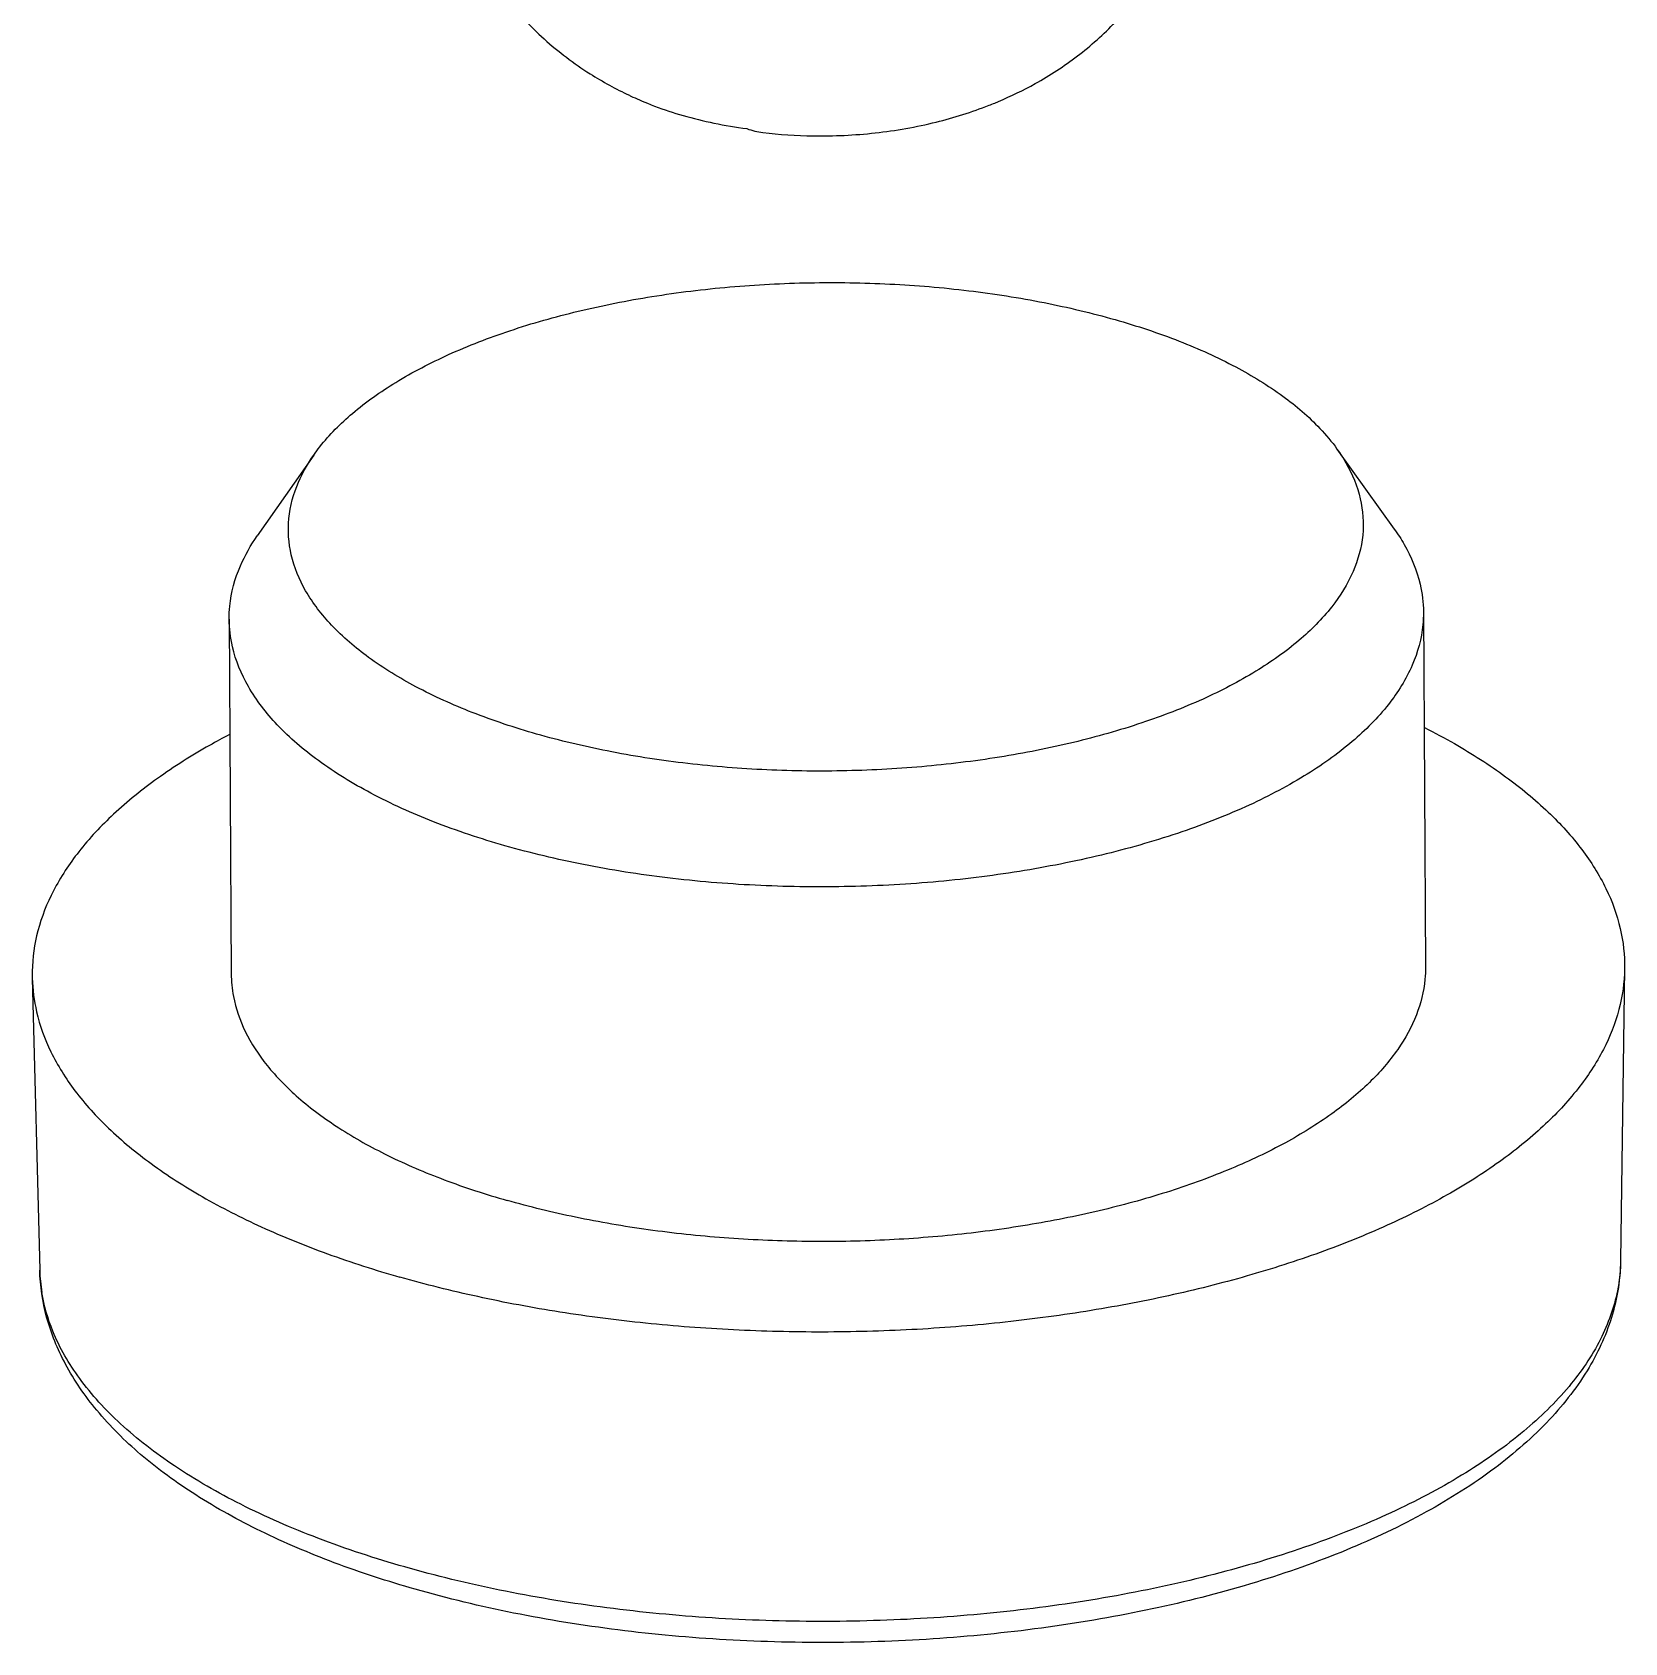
# Model space of a CAD drawing. Header units: millimetres. Extents: x 221 to 563, y 144 to 381.
# Drawn here: x 397.73 to 403.97, y 144.47 to 150.78 of the extents above; entities that cross this region are included whole.
import ezdxf

# ---------------------------------------------------------------- set-up
doc = ezdxf.new("R2010")
doc.units = ezdxf.units.MM
doc.layers.add('02___PRT_ALL_AXES', color=7, linetype='Continuous')
doc.layers.add('3_ALL_AXES', color=7, linetype='Continuous')

# ---------------------------------------------------------------- blocks, each defined once
blk = doc.blocks.new('u31')
at = {"color": 7, "linetype": 'Continuous'}
for p, q in [((-0.433, 7.5279), (-0.4137, 7.536)), ((-3.8546, 5.7592), (-4.1378, 5.3539)), ((1.2861, 5.7898), (1.5741, 5.3878))]:
    blk.add_line(p, q, dxfattribs=at)
for centre, radius, start, end in [((-1.56, 7.7086), 0.3314, 249.04003, 263.3505), ((-4.4155, 1.6856), 0.8156, 181.39837, 189.37095)]:
    blk.add_arc(centre, radius, start, end, dxfattribs=at)
for points, start_tangent, end_tangent in [([(-2.1751, 7.5253), (-2.1417, 7.5121), (-1.9993, 7.4649)], (0.925693, -0.378276), (0.96159, -0.274491)), ([(-1.9993, 7.4649), (-1.8439, 7.4271), (-1.6785, 7.3992)], (0.96159, -0.274491), (0.991119, -0.132978)), ([(-3.8546, 5.7593), (-3.8239, 5.8007), (-3.6598, 5.969), (-3.4426, 6.1246), (-3.1772, 6.2639), (-2.8694, 6.384), (-2.5262, 6.482), (-2.1551, 6.5559), (-1.7646, 6.6039), (-1.3633, 6.625), (-0.9601, 6.6187), (-0.5642, 6.5852), (-0.1843, 6.5251), (0.1711, 6.4399)], (0.572966, 0.819579), (0.96159, -0.274491)), ([(0.1711, 6.4399), (0.494, 6.3315), (0.7773, 6.2022), (1.0145, 6.055), (1.2005, 5.8932), (1.2862, 5.7898)], (0.96159, -0.274491), (0.58237, -0.812924)), ([(-2.7351, 4.3581), (-3.0581, 4.4666), (-3.3413, 4.5958), (-3.5786, 4.7431), (-3.7645, 4.9049), (-3.895, 5.0778), (-3.9671, 5.2579), (-3.9793, 5.4411), (-3.9312, 5.6234), (-3.8546, 5.7593)], (-0.96159, 0.274491), (0.572966, 0.819579)), ([(1.2862, 5.7898), (1.331, 5.7202), (1.4031, 5.5402), (1.4152, 5.3569), (1.3671, 5.1746), (1.2599, 4.9974), (1.0958, 4.8291), (0.8786, 4.6735), (0.6132, 4.5341), (0.3054, 4.4141), (-0.0379, 4.316), (-0.4089, 4.2422), (-0.7995, 4.1942), (-1.2008, 4.1731), (-1.6039, 4.1794), (-1.9999, 4.2129), (-2.3798, 4.273), (-2.7351, 4.3581)], (0.58237, -0.812924), (-0.96159, 0.274491)), ([(-4.2792, 4.9358), (-4.2763, 5.0004), (-4.2229, 5.203), (-4.1378, 5.3539)], (-0.007083, 0.999975), (0.572889, 0.819633)), ([(1.5742, 5.3879), (1.624, 5.3105), (1.7041, 5.1105), (1.7205, 4.9715)], (0.582396, -0.812906), (0.007083, -0.999975)), ([(-2.8939, 3.7971), (-3.2527, 3.9176), (-3.5675, 4.0612), (-3.8311, 4.2248), (-4.0377, 4.4046), (-4.1827, 4.5967), (-4.2628, 4.7968), (-4.2792, 4.9358)], (-0.96159, 0.274491), (-0.007083, 0.999975)), ([(1.7205, 4.9715), (1.7176, 4.9069), (1.6641, 4.7043), (1.5449, 4.5073), (1.3626, 4.3203), (1.1213, 4.1475), (0.8264, 3.9926), (0.4844, 3.8593), (0.103, 3.7503), (-0.3093, 3.6683), (-0.7432, 3.6149), (-1.1891, 3.5915), (-1.637, 3.5985), (-2.077, 3.6357), (-2.4991, 3.7024), (-2.8939, 3.7971)], (0.007083, -0.999975), (-0.96159, 0.274491)), ([(2.711, 1.7129), (2.695, 1.5614), (2.6094, 1.3178), (2.4518, 1.0814), (2.225, 0.8567), (1.9333, 0.6477), (1.5821, 0.4584), (1.1779, 0.2924), (0.7284, 0.1527), (0.2418, 0.0419), (-0.2728, -0.0379), (-0.8057, -0.0852), (-1.3472, -0.0992), (-1.887, -0.0795), (-2.4151, -0.0266), (-2.9217, 0.0585), (-3.3974, 0.1744)], (-0.01423, -0.999899), (-0.96159, 0.274491)), ([(2.7111, 1.7129), (2.6704, 1.4449), (2.5528, 1.177), (2.3546, 0.9156), (2.0787, 0.6707), (1.7346, 0.4504), (1.3324, 0.259), (0.8814, 0.0985), (0.3904, -0.0295), (-0.1314, -0.1234), (-0.6741, -0.1822), (-1.2276, -0.205), (-1.7817, -0.1915), (-2.3259, -0.142), (-2.8501, -0.057), (-3.3447, 0.0623)], (-0.013647, -0.999907), (-0.96159, 0.274491)), ([(-3.3447, 0.0623), (-3.7512, 0.1958), (-4.1208, 0.3542), (-4.4474, 0.5363), (-4.7242, 0.7399), (-4.9441, 0.9612), (-5.1016, 1.1933), (-5.1962, 1.4293), (-5.231, 1.6657)], (-0.96159, 0.274491), (-0.025536, 0.999674)), ([(-3.3974, 0.1744), (-3.8332, 0.3187), (-4.2211, 0.4889), (-4.5539, 0.6818), (-4.8253, 0.8937), (-5.0302, 1.1207), (-5.165, 1.3586), (-5.2203, 1.5528)], (-0.96159, 0.274491), (-0.162325, 0.986737))]:
    blk.add_spline(points, degree=3, dxfattribs=dict(at, start_tangent=start_tangent, end_tangent=end_tangent))
at = {"layer": '02___PRT_ALL_AXES', "color": 7, "linetype": 'Continuous'}
for p, q in [((-4.2793, 4.9358), (-4.2687, 3.1542)), ((1.7206, 4.9715), (1.7312, 3.1899)), ((2.7311, 3.1797), (2.7111, 1.7129)), ((-5.2685, 3.1321), (-5.231, 1.6657))]:
    blk.add_line(p, q, dxfattribs=at)
for points, start_tangent, end_tangent in [([(1.7258, 4.3912), (1.8766, 4.3098), (2.1335, 4.1439), (2.3476, 3.9658), (2.5162, 3.7777), (2.6373, 3.582), (2.7092, 3.3812), (2.7311, 3.1797)], (0.891404, -0.453209), (-0.013582, -0.999908)), ([(-4.2775, 4.3556), (-4.3778, 4.301), (-4.64, 4.1344), (-4.8598, 3.9557), (-5.0345, 3.7671), (-5.1618, 3.5711), (-5.2402, 3.37), (-5.2686, 3.1665), (-5.2684, 3.1322)], (-0.885952, -0.463778), (0.025945, -0.999663)), ([(2.7311, 3.1797), (2.7026, 2.9741), (2.6243, 2.7731), (2.497, 2.577), (2.3223, 2.3885), (2.1024, 2.2097), (1.8402, 2.0431), (1.5389, 1.8907), (1.2022, 1.7544), (0.8345, 1.636), (0.4404, 1.5368), (0.0247, 1.4582), (-0.4072, 1.4012), (-0.85, 1.3664), (-1.298, 1.3544), (-1.7456, 1.3652), (-2.1873, 1.3987), (-2.6174, 1.4545), (-3.0306, 1.532), (-3.4215, 1.63)], (-0.013582, -0.999908), (-0.96159, 0.274491)), ([(1.7311, 3.1899), (1.7282, 3.1253), (1.685, 2.9479), (1.5914, 2.7743), (1.4488, 2.6075), (1.2596, 2.4503), (1.0273, 2.3055), (0.7556, 2.1756), (0.4493, 2.0627), (0.1136, 1.9687), (-0.2457, 1.8954), (-0.6226, 1.8439), (-1.0105, 1.8151), (-1.4028, 1.8096), (-1.7929, 1.8274), (-2.1739, 1.8681), (-2.5395, 1.9312), (-2.8834, 2.0155)], (0.006465, -0.999979), (-0.96159, 0.274491)), ([(-5.2684, 3.1322), (-5.2467, 2.963), (-5.1748, 2.7621), (-5.0538, 2.5664), (-4.8852, 2.3784), (-4.6711, 2.2003), (-4.4142, 2.0344), (-4.1177, 1.8828), (-3.7855, 1.7475), (-3.4215, 1.63)], (0.025945, -0.999663), (0.96159, -0.274491)), ([(-4.2687, 3.1543), (-4.2576, 3.0406), (-4.1983, 2.8646), (-4.0889, 2.6939), (-3.9313, 2.5313), (-3.728, 2.3798), (-3.4827, 2.2417), (-3.1996, 2.1196), (-2.8834, 2.0155)], (0.006465, -0.999979), (0.96159, -0.274491))]:
    blk.add_spline(points, degree=3, dxfattribs=dict(at, start_tangent=start_tangent, end_tangent=end_tangent))
at = {"layer": '3_ALL_AXES', "color": 7, "linetype": 'Continuous'}
for centre, radius, start, end in [((-1.4581, 9.2837), 1.899, 244.72396, 244.9785), ((-1.4447, 9.3128), 1.931, 244.98495, 247.77596)]:
    blk.add_arc(centre, radius, start, end, dxfattribs=at)
for points, start_tangent, end_tangent in [([(-0.4137, 7.536), (-0.2298, 7.6256), (-0.0181, 7.7641), (0.1729, 7.9346), (0.3338, 8.1318), (0.4559, 8.3426), (0.5442, 8.5736), (0.5948, 8.8243)], (0.920927, 0.389735), (0.113966, 0.993485)), ([(-3.1994, 8.8017), (-3.1432, 8.543), (-3.0402, 8.2928), (-2.8902, 8.0583), (-2.6967, 7.8496), (-2.4665, 7.675), (-2.2689, 7.5665)], (0.125771, -0.992059), (0.904261, -0.426981)), ([(-1.5984, 7.3795), (-1.3459, 7.3629), (-1.0334, 7.3778), (-0.727, 7.4322), (-0.4619, 7.5163), (-0.433, 7.5279)], (0.993173, -0.116647), (0.925006, 0.379953))]:
    blk.add_spline(points, degree=3, dxfattribs=dict(at, start_tangent=start_tangent, end_tangent=end_tangent))

msp = doc.modelspace()

# ---------------------------------------------------------------- block references
at = {"xscale": 0.78, "yscale": 0.78, "zscale": 0.78}
msp.add_blockref('u31', (401.8381, 144.6323), dxfattribs=at)

doc.saveas('drawing.dxf')
